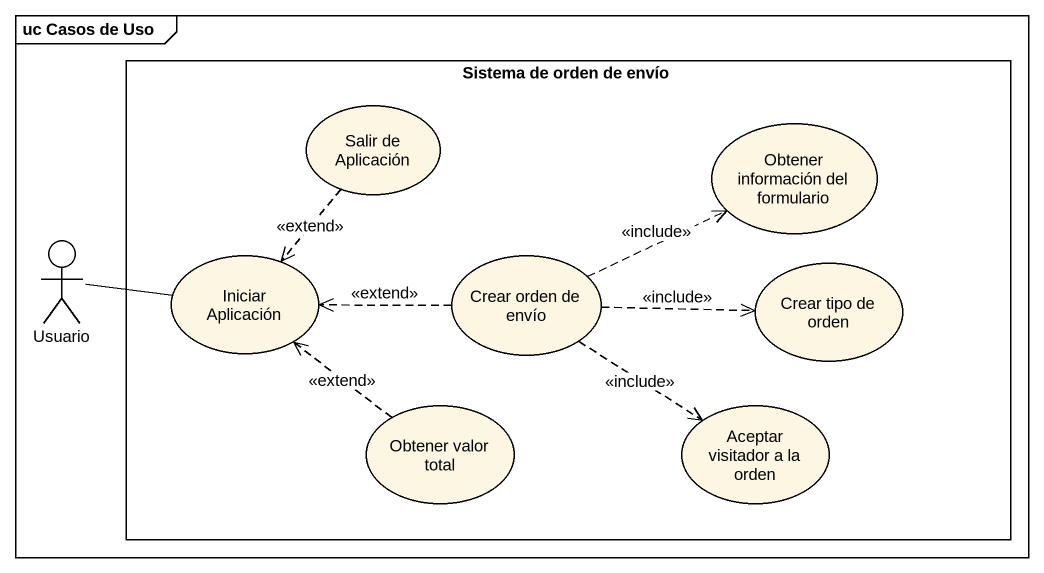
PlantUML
@startuml
mainframe uc Casos de Uso
rectangle "Sistema de orden de envío" as Sistema_de_orden_de_envío {
  usecase "Salir de Aplicación" as Salir_de_Aplicación
  usecase "Obtener información del formulario" as Obtener_información_del
  usecase "Iniciar Aplicación" as Iniciar_Aplicación
  usecase "Crear orden de envío" as Crear_orden_de_envío
  usecase "Crear tipo de orden" as Crear_tipo_de_orden
  usecase "Obtener valor total" as Obtener_valor_total
  usecase "Aceptar visitador a la orden" as Aceptar_visitador_a_la_orden
}
actor Usuario
Salir_de_Aplicación ..> Iniciar_Aplicación : <<extend>>
Usuario -right- Iniciar_Aplicación
Crear_orden_de_envío .right.> Obtener_información_del : <<include>>
Crear_orden_de_envío .left.> Iniciar_Aplicación : <<extend>>
Crear_orden_de_envío .right.> Crear_tipo_de_orden : <<include>>
Crear_orden_de_envío ..> Aceptar_visitador_a_la_orden : <<include>>
Obtener_valor_total .up.> Iniciar_Aplicación : <<extend>>
@enduml
